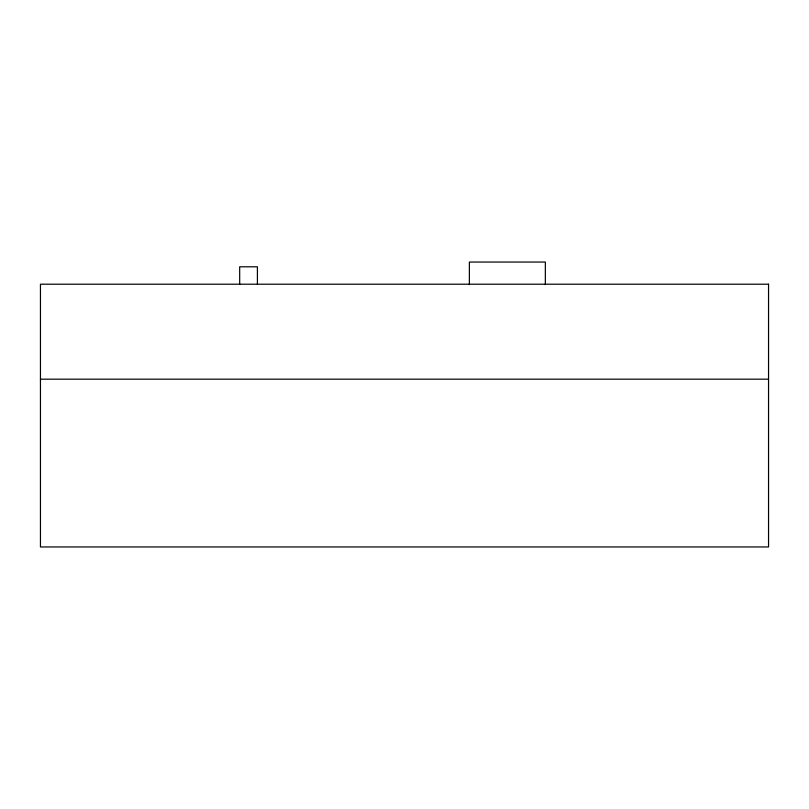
<?xml version="1.0" encoding="UTF-8"?>
<svg xmlns="http://www.w3.org/2000/svg" width="809" height="809" viewBox="0 0 809 809"><rect width="100%" height="100%" fill="white"/><g stroke="black" fill="none" stroke-linecap="round" stroke-linejoin="round"><path stroke-width="1.21" d="M40.45 379.178L768.55 379.178M545.347 284.647L545.347 262.045L469.372 262.045L469.372 284.647M257.414 284.262L257.414 266.798L239.686 266.798L239.686 284.262M768.55 284.202L40.45 284.202L40.45 546.955L768.55 546.955L768.55 284.202"/></g></svg>
